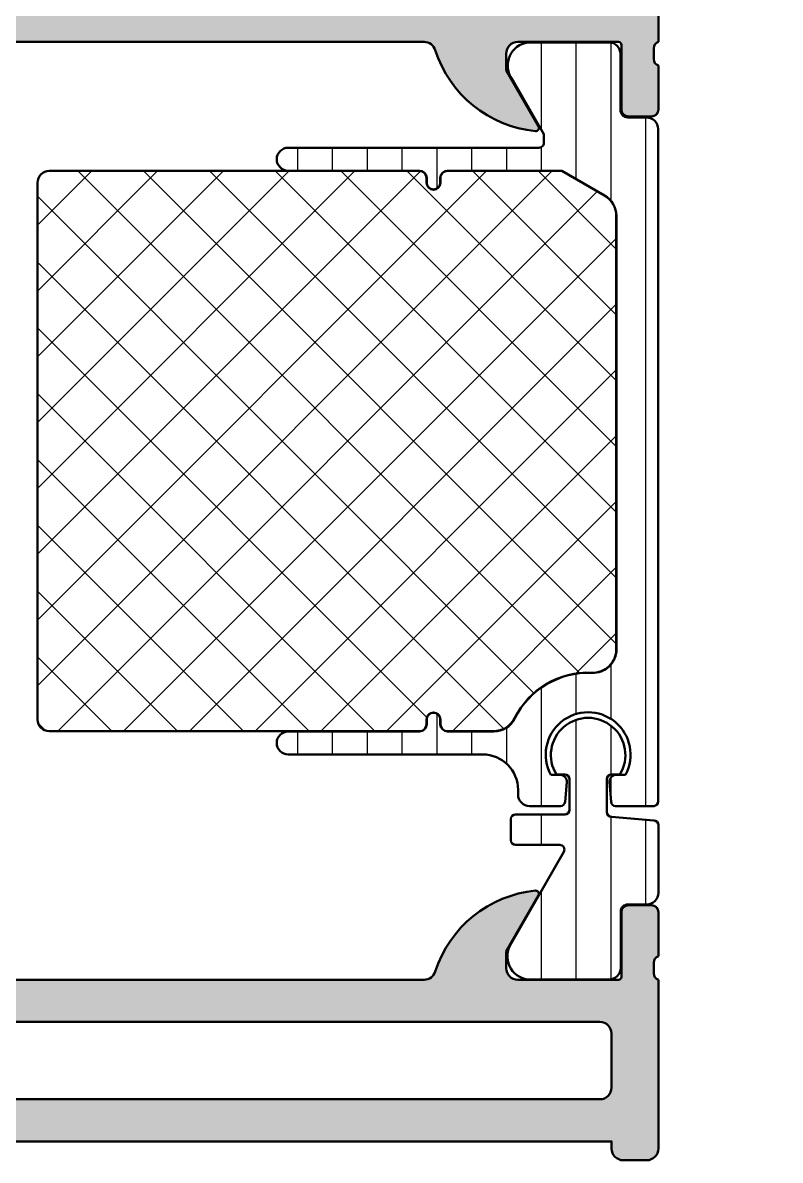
# Model space of a CAD drawing. Extents: x 20 to 83, y 3 to 87.
# Drawn here: x 50.67 to 83, y 3 to 51.52 of the extents above; entities that cross this region are included whole.
import ezdxf

# ---------------------------------------------------------------- set-up
doc = ezdxf.new("R2010")
doc.units = 0
for name, color, linetype, lineweight in [('0S-Alu contour', 7, 'Continuous', 50), ('0S-Alu hatch', 252, 'Continuous', 25), ('0S-Plastic contour', 254, 'Continuous', 50), ('0S-Plastic hatch', 253, 'Continuous', 25), ('0S-PT contour', 91, 'Continuous', 50), ('0S-PT hatch', 103, 'Continuous', 25)]:
    doc.layers.add(name, color=color, linetype=linetype, lineweight=lineweight)
pattern_1 = [(90, (0, 0), (-1.4859, 0), [])]

# ---------------------------------------------------------------- blocks, each defined once
blk = doc.blocks.new('438590__E3A0CB25_72C4_4D37_9F77_F0C3B3D4FD81_')
at = {"layer": '0S-Alu hatch'}
h = blk.add_hatch(color=256, dxfattribs=at)
edge = h.paths.add_edge_path()
edge.add_line((39.99999999999999, 86.50000000000001), (39.99999999999998, 86.2))
edge.add_line((39.99999999999998, 86.2), (76.00000000000001, 86.2))
edge.add_line((76.00000000000001, 86.2), (76.00000000000001, 86.5))
edge.add_ellipse((76.50000000000001, 86.5), major_axis=(-0.5, 0), ratio=1, start_angle=270, end_angle=360, ccw=False)
edge.add_line((76.50000000000001, 87), (83.00000000000001, 87))
edge.add_line((83.00000000000001, 87), (83.00000000000001, 83.59999999999951))
edge.add_line((83.00000000000001, 83.59999999999951), (81.9000000000001, 82.4999999999996))
edge.add_line((81.9000000000001, 82.4999999999996), (81.29999999999997, 82.4999999999996))
edge.add_line((81.29999999999997, 82.4999999999996), (81.29999999999997, 83.99999999999943))
edge.add_arc((80.29999999999968, 83.99999999999943), 1.000000000000284, 0, 90)
edge.add_line((80.29999999999968, 84.99999999999972), (78.99999999999994, 84.99999999999972))
edge.add_arc((78.99999999999994, 83.99999999999974), 0.9999999999999573, 90, 180)
edge.add_line((78, 83.99999999999974), (78.00000000000024, 77.99999999999973))
edge.add_arc((78.52499999999986, 77.49999999999959), 0.7249999999998243, 136.3971810272676, 223.6028189727045)
edge.add_line((78, 76.9999999999997), (78.00000000000024, 69.99999999999952))
edge.add_arc((79.00000000000007, 69.99999999999955), 0.9999999999998294, 180, 270)
edge.add_line((79.00000000000007, 68.99999999999972), (80.30000000000008, 68.99999999999972))
edge.add_arc((80.30000000000008, 69.9999999999996), 0.9999999999998863, 270, 360)
edge.add_line((81.29999999999997, 69.9999999999996), (81.29999999999997, 72.49999999999972))
edge.add_line((81.29999999999997, 72.49999999999972), (81.79999999999997, 72.49999999999972))
edge.add_ellipse((81.79999999999997, 71.49999999999972), major_axis=(-1, 0), ratio=1, start_angle=180, end_angle=270, ccw=False)
edge.add_line((82.79999999999997, 71.49999999999972), (82.79999999999997, 66.99999999999955))
edge.add_ellipse((82.30000000000014, 66.99999999999955), major_axis=(-0.4999999999998295, 0), ratio=1, start_angle=90.00000000000159, end_angle=180, ccw=False)
edge.add_line((82.30000000000015, 66.49999999999972), (81.29999999999997, 66.4999999999997))
edge.add_line((81.29999999999997, 66.4999999999997), (81.29999999999997, 67.29999999999967))
edge.add_line((81.29999999999997, 67.29999999999967), (78.09999999999988, 67.29999999999967))
edge.add_arc((78.09999999999988, 66.99999999999977), 0.2999999999998977, 90, 180)
edge.add_line((77.79999999999998, 66.99999999999977), (77.79999999999998, 50.70000000000018))
edge.add_arc((77.87883644654306, 50.43247940800698), 0.2788950563275127, 106.419876419495, 181.1645893740978)
edge.add_line((77.59999899999994, 50.4268110000086), (77.59999899999994, 49.97321700000846))
edge.add_arc((77.8788670956431, 49.96755634053155), 0.2789255417371407, 178.8371299271414, 253.5754054446493)
edge.add_line((77.79999999999995, 49.7000130000086), (77.79999999999995, 47.82000200000011))
edge.add_ellipse((77.49999999999994, 47.82000200000011), major_axis=(-0.3000000000000114, 0), ratio=1, start_angle=90, end_angle=180, ccw=False)
edge.add_line((77.49999999999994, 47.5200020000001), (76.52002568095716, 47.52000200000009))
edge.add_ellipse((76.52002568095716, 47.82000200000009), major_axis=(-0.3000000000000043, 0), ratio=1, start_angle=0, end_angle=90, ccw=False)
edge.add_line((76.22002568095715, 47.82000200000009), (76.22002568095715, 50.58000000000009))
edge.add_arc((76.10002568095723, 50.58000000000009), 0.1199999999999193, 0, 90)
edge.add_line((76.10002568095723, 50.70000000000001), (71.79999999999998, 50.70000000000001))
edge.add_arc((71.79999999999998, 50.2), 0.5000000000000071, 90, 180)
edge.add_line((71.29999999999998, 50.2), (71.29999999999998, 49.49999999999999))
edge.add_line((71.29999999999998, 49.49999999999999), (72.68149545762235, 47.10717967697246))
edge.add_ellipse((72.56188021535169, 47.03811978464832), major_axis=(-0.1381197846482877, 0), ratio=1, start_angle=84.3774224492102, end_angle=209.9999999999986, ccw=False)
edge.add_ellipse((73.03822324117371, 51.87660886184755), major_axis=(-4.999999999999707, 0), ratio=1, start_angle=17.74841635607021, end_angle=84.37742244920719, ccw=False)
edge.add_arc((67.79999999999993, 50.19999999999975), 0.5000000000002601, 17.74841635607043, 90)
edge.add_line((67.79999999999993, 50.70000000000002), (33.99999999999998, 50.69999999999996))
edge.add_arc((33.99999999999999, 50.19999999999974), 0.5000000000002274, 90.00000000000081, 162.2515836439293)
edge.add_ellipse((28.76177675882625, 51.87660886184751), major_axis=(-4.999999999999699, 0), ratio=1, start_angle=95.6225775507931, end_angle=162.2515836439301, ccw=False)
edge.add_ellipse((29.2381197846483, 47.03811978464831), major_axis=(-0.1381197846483011, 0), ratio=1, start_angle=-29.999999999994998, end_angle=95.62257755078872, ccw=False)
edge.add_line((29.11850454237763, 47.10717967697245), (30.49999999999998, 49.49999999999997))
edge.add_line((30.49999999999998, 49.49999999999997), (30.49999999999999, 50.19999999999996))
edge.add_arc((29.99999999999998, 50.19999999999997), 0.5000000000000071, 0, 89.9999999999992)
edge.add_line((29.99999999999999, 50.69999999999998), (25.6999743190428, 50.70000000000002))
edge.add_arc((25.6999743190428, 50.58000000000003), 0.1199999999999974, 90.0000000000034, 180)
edge.add_line((25.57997431904281, 50.58000000000003), (25.5799743190428, 47.82000200000003))
edge.add_ellipse((25.2799743190428, 47.82000200000003), major_axis=(-0.2999999999999971, 0), ratio=1, start_angle=90.00000000000267, end_angle=180, ccw=False)
edge.add_line((25.27997431904282, 47.52000200000003), (24.30000000000004, 47.52000200000002))
edge.add_ellipse((24.30000000000003, 47.82000200000004), major_axis=(-0.3000000000000184, 0), ratio=1, start_angle=0, end_angle=90.00000000000142, ccw=False)
edge.add_line((24.00000000000002, 47.82000200000004), (24.00000000000002, 49.70001300000853))
edge.add_arc((23.92113290435684, 49.96755634053148), 0.2789255417371579, 286.4245945553545, 361.1628700729025)
edge.add_line((24.20000100000002, 49.97321700000862), (24.20000100000001, 50.42681100000857))
edge.add_arc((23.92116355345696, 50.43247940800692), 0.2788950563274373, 358.8354106259075, 433.5801235805064)
edge.add_line((24.00000000000002, 50.70000000000003), (23.99999999999999, 53.80000000000001))
edge.add_ellipse((24.49999999999997, 53.80000000000002), major_axis=(-0.4999999999999858, 0), ratio=1, start_angle=269.9999999999992, end_angle=360, ccw=False)
edge.add_line((24.49999999999998, 54.3), (27.5, 54.3))
edge.add_arc((27.49999999999999, 54.80000000000002), 0.5000000000000142, 270.0000000000008, 360)
edge.add_line((28, 54.80000000000002), (28, 67.50000000000001))
edge.add_arc((27.47497304600732, 68), 0.7250195186467855, 316.3986500484106, 403.601349951591)
edge.add_line((27.99999999999999, 68.5), (28, 72.50000000000001))
edge.add_arc((27.47497304600734, 72.99999999999999), 0.7250195186467603, 316.3986500484102, 403.601349951593)
edge.add_line((27.99999999999997, 73.49999999999999), (28.00000000000002, 80.20000000000002))
edge.add_line((28.00000000000002, 80.20000000000002), (25.49999999999999, 80.20000000000002))
edge.add_ellipse((25.49999999999999, 80.70000000000002), major_axis=(-0.5, 0), ratio=1, start_angle=0, end_angle=90, ccw=False)
edge.add_line((25, 80.70000000000002), (25.00000000000006, 81.00000000000013))
edge.add_ellipse((25.50000000000002, 81.00000000000004), major_axis=(-0.4999999999999574, 0), ratio=1, start_angle=269.9999999999992, end_angle=360, ccw=False)
edge.add_line((25.50000000000002, 81.5), (34.49999999999998, 81.5))
edge.add_arc((34.49999999999998, 82), 0.5, 270, 360)
edge.add_line((34.99999999999998, 82), (34.99999999999999, 86.49999999999996))
edge.add_ellipse((35.49999999999999, 86.49999999999996), major_axis=(-0.5000000000000071, 0), ratio=1, start_angle=269.9999999999984, end_angle=360, ccw=False)
edge.add_line((35.50000000000001, 86.99999999999997), (39.5, 87))
edge.add_ellipse((39.5, 86.50000000000001), major_axis=(-0.4999999999999858, 0), ratio=1, start_angle=180, end_angle=270, ccw=False)
edge = h.paths.add_edge_path()
edge.add_line((36.80000000000001, 83.9), (36.80000000000001, 80.80000000000001))
edge.add_ellipse((35.8, 80.80000000000001), major_axis=(-1, 0), ratio=1, start_angle=90, end_angle=180, ccw=False)
edge.add_line((35.8, 79.80000000000001), (30.20000000000001, 79.80000000000001))
edge.add_arc((30.20000000000001, 79.30000000000001), 0.5, 90, 180)
edge.add_line((29.70000000000001, 79.30000000000001), (29.7, 76.4618802153517))
edge.add_line((29.7, 76.4618802153517), (30.5, 76))
edge.add_line((30.5, 76), (30.49999999999999, 65))
edge.add_line((30.49999999999999, 65), (29.7, 64.20000000000002))
edge.add_line((29.7, 64.20000000000002), (29.7, 54.80000000000001))
edge.add_arc((30.20000000000002, 54.80000000000002), 0.5000000000000142, 180, 269.9999999999992)
edge.add_line((30.20000000000001, 54.3), (31.5, 54.30000000000001))
edge.add_ellipse((31.5, 53.80000000000002), major_axis=(-0.4999999999999858, 0), ratio=1, start_angle=180, end_angle=270, ccw=False)
edge.add_line((31.99999999999999, 53.80000000000002), (31.99999999999998, 53.19999999999999))
edge.add_arc((32.5, 53.19999999999999), 0.5000000000000214, 180, 270)
edge.add_line((32.5, 52.69999999999996), (75.5, 52.70000000000001))
edge.add_arc((75.5, 53.20000000000001), 0.5, 270, 360)
edge.add_line((76, 53.20000000000001), (76, 83.9))
edge.add_arc((75.5, 83.9), 0.5, 0, 90)
edge.add_line((75.5, 84.4), (37.3, 84.4))
edge.add_arc((37.3, 83.9), 0.5, 90, 180)
at = {"layer": '0S-Alu contour', "color": 7}
for points in [[(35.50000000000001, 86.99999999999997), (39.5, 87)], [(76.50000000000001, 87), (83.00000000000001, 87), (83.00000000000001, 83.59999999999951), (81.9000000000001, 82.4999999999996), (81.29999999999997, 82.4999999999996), (81.29999999999997, 83.99999999999943)], [(34.99999999999998, 82), (34.99999999999999, 86.49999999999996)], [(39.99999999999999, 86.50000000000001), (39.99999999999998, 86.2), (76.00000000000001, 86.2), (76.00000000000001, 86.5)], [(80.29999999999968, 84.99999999999972), (78.99999999999994, 84.99999999999972)], [(75.5, 84.4), (37.3, 84.4)], [(78, 83.99999999999974), (78.00000000000024, 77.99999999999973)], [(36.80000000000001, 83.9), (36.80000000000001, 80.80000000000001)], [(76, 53.20000000000001), (76, 83.9)], [(25.50000000000002, 81.5), (34.49999999999998, 81.5)], [(25, 80.70000000000002), (25.00000000000006, 81.00000000000013)], [(27.99999999999997, 73.49999999999999), (28.00000000000002, 80.20000000000002), (25.49999999999999, 80.20000000000002)], [(35.8, 79.80000000000001), (30.20000000000001, 79.80000000000001)], [(29.70000000000001, 79.30000000000001), (29.7, 76.4618802153517), (30.5, 76), (30.49999999999999, 65), (29.7, 64.20000000000002), (29.7, 54.80000000000001)], [(78, 76.9999999999997), (78.00000000000024, 69.99999999999952)], [(27.99999999999999, 68.5), (28, 72.50000000000001)], [(81.29999999999997, 69.9999999999996), (81.29999999999997, 72.49999999999972), (81.79999999999997, 72.49999999999972)], [(82.79999999999997, 71.49999999999972), (82.79999999999997, 66.99999999999955)], [(79.00000000000007, 68.99999999999972), (80.30000000000008, 68.99999999999972)], [(28, 54.80000000000002), (28, 67.50000000000001)], [(77.79999999999998, 66.99999999999977), (77.79999999999998, 50.70000000000018)], [(82.30000000000015, 66.49999999999972), (81.29999999999997, 66.4999999999997), (81.29999999999997, 67.29999999999967), (78.09999999999988, 67.29999999999967)], [(24.49999999999998, 54.3), (27.5, 54.3)], [(30.20000000000001, 54.3), (31.5, 54.30000000000001)], [(24.00000000000002, 50.70000000000003), (23.99999999999999, 53.80000000000001)], [(31.99999999999999, 53.80000000000002), (31.99999999999998, 53.19999999999999)], [(32.5, 52.69999999999996), (75.5, 52.70000000000001)], [(25.57997431904281, 50.58000000000003), (25.5799743190428, 47.82000200000003)], [(29.99999999999999, 50.69999999999998), (25.6999743190428, 50.70000000000002)], [(67.79999999999993, 50.70000000000002), (33.99999999999998, 50.69999999999996)], [(76.10002568095723, 50.70000000000001), (71.79999999999998, 50.70000000000001)], [(76.22002568095715, 47.82000200000009), (76.22002568095715, 50.58000000000009)], [(24.20000100000002, 49.97321700000862), (24.20000100000001, 50.42681100000857)], [(29.11850454237763, 47.10717967697245), (30.49999999999998, 49.49999999999997), (30.49999999999999, 50.19999999999996)], [(71.29999999999998, 50.2), (71.29999999999998, 49.49999999999999), (72.68149545762235, 47.10717967697246)], [(77.59999899999994, 50.4268110000086), (77.59999899999994, 49.97321700000846)], [(24.00000000000002, 47.82000200000004), (24.00000000000002, 49.70001300000853)], [(77.79999999999995, 49.7000130000086), (77.79999999999995, 47.82000200000011)], [(25.27997431904282, 47.52000200000003), (24.30000000000004, 47.52000200000002)], [(77.49999999999994, 47.5200020000001), (76.52002568095716, 47.52000200000009)]]:
    blk.add_lwpolyline(points, dxfattribs=at)
at = {"layer": '0S-Alu contour', "color": 7, "extrusion": (0, 0, -1)}
for centre, radius, start, end in [((-35.49999999999999, 86.49999999999996), 0.5000000000000071, 0, 90.0000000000016), ((-39.5, 86.50000000000001), 0.4999999999999858, 90, 180), ((-76.50000000000001, 86.5), 0.5, 0, 90), ((-25.50000000000002, 81.00000000000004), 0.4999999999999574, 0, 90.00000000000081), ((-25.49999999999999, 80.70000000000002), 0.5, 270, 0), ((-35.8, 80.80000000000001), 1, 180, 270), ((-81.79999999999997, 71.49999999999972), 1, 90, 180), ((-82.30000000000014, 66.99999999999955), 0.4999999999998295, 180, 269.9999999999984), ((-24.49999999999997, 53.80000000000002), 0.4999999999999858, 0, 90.00000000000081), ((-31.5, 53.80000000000002), 0.4999999999999858, 90, 180), ((-28.76177675882625, 51.87660886184751), 4.999999999999699, 197.7484163560699, 264.3774224492069), ((-73.03822324117371, 51.87660886184755), 4.999999999999707, 275.6225775507928, 342.2515836439298), ((-24.30000000000003, 47.82000200000004), 0.3000000000000185, 269.9999999999986, 0), ((-25.2799743190428, 47.82000200000003), 0.2999999999999971, 180, 269.9999999999973), ((-76.52002568095716, 47.82000200000009), 0.3000000000000043, 270, 0), ((-77.49999999999994, 47.82000200000011), 0.3000000000000114, 180, 270), ((-29.2381197846483, 47.03811978464831), 0.1381197846483011, 264.3774224492113, 29.99999999999495), ((-72.56188021535169, 47.03811978464832), 0.1381197846482877, 150.0000000000014, 275.6225775507898)]:
    blk.add_arc(centre, radius, start, end, dxfattribs=at)
at = {"layer": '0S-Alu contour', "color": 7}
for centre, radius, start, end in [((78.99999999999994, 83.99999999999974), 0.9999999999999573, 90, 180), ((80.29999999999968, 83.99999999999943), 1.000000000000284, 0, 90), ((37.3, 83.9), 0.5, 90, 180), ((75.5, 83.9), 0.5, 0, 90), ((34.49999999999998, 82), 0.5, 270, 0), ((30.20000000000001, 79.30000000000001), 0.5, 90, 180), ((78.52499999999986, 77.49999999999959), 0.7249999999998243, 136.3971810272676, 223.6028189727045), ((27.47497304600734, 72.99999999999999), 0.7250195186467603, 316.3986500484102, 43.60134995159298), ((79.00000000000007, 69.99999999999955), 0.9999999999998294, 180, 270), ((80.30000000000008, 69.9999999999996), 0.9999999999998863, 270, 0), ((27.47497304600732, 68), 0.7250195186467855, 316.3986500484106, 43.60134995159103), ((78.09999999999988, 66.99999999999977), 0.2999999999998977, 90, 180), ((27.49999999999999, 54.80000000000002), 0.5000000000000142, 270.0000000000008, 0), ((30.20000000000002, 54.80000000000002), 0.5000000000000142, 180, 269.9999999999992), ((32.5, 53.19999999999999), 0.5000000000000214, 180, 270), ((75.5, 53.20000000000001), 0.5, 270, 0), ((23.92116355345696, 50.43247940800692), 0.2788950563274373, 358.8354106259075, 73.58012358050647), ((25.6999743190428, 50.58000000000003), 0.1199999999999974, 90.0000000000034, 180), ((29.99999999999998, 50.19999999999997), 0.5000000000000071, 0, 89.9999999999992), ((33.99999999999999, 50.19999999999974), 0.5000000000002274, 90.00000000000081, 162.2515836439293), ((67.79999999999993, 50.19999999999975), 0.5000000000002601, 17.74841635607043, 90), ((71.79999999999998, 50.2), 0.5000000000000071, 90, 180), ((76.10002568095723, 50.58000000000009), 0.1199999999999193, 0, 90), ((77.87883644654306, 50.43247940800698), 0.2788950563275127, 106.419876419495, 181.1645893740978), ((23.92113290435684, 49.96755634053148), 0.2789255417371579, 286.4245945553545, 1.162870072902523), ((77.8788670956431, 49.96755634053155), 0.2789255417371407, 178.8371299271414, 253.5754054446493)]:
    blk.add_arc(centre, radius, start, end, dxfattribs=at)
blk = doc.blocks.new('438570__A65AE8FB_3AC6_4FE9_81DF_71DAD4301130_')
at = {"layer": '0S-Alu hatch'}
h = blk.add_hatch(color=256, dxfattribs=at)
edge = h.paths.add_edge_path()
edge.add_line((24.20000100000013, 11.42678299999149), (24.20000100000012, 10.97318899999142))
edge.add_ellipse((23.92116355345692, 10.96752059199309), major_axis=(-0.2788950563275932, 0), ratio=1, start_angle=106.41987641949399, end_angle=181.1645893740876, ccw=False)
edge.add_line((24.00000000000001, 10.69999999999982), (24.00000000000001, 10.3))
edge.add_ellipse((23.50000000000001, 10.3), major_axis=(-0.5, 0), ratio=1, start_angle=90, end_angle=180, ccw=False)
edge.add_line((23.50000000000001, 9.799999999999997), (20.50000000000002, 9.799999999999997))
edge.add_arc((20.50000000000002, 9.299999999999997), 0.5, 90, 180)
edge.add_line((20.00000000000002, 9.299999999999997), (20.00000000000001, 9.000000000000014))
edge.add_arc((20.50000000000002, 9), 0.5, 180, 270)
edge.add_line((20.50000000000002, 8.5), (29.50000000000001, 8.5))
edge.add_ellipse((29.50000000000001, 8), major_axis=(-0.5, 0), ratio=1, start_angle=180, end_angle=270, ccw=False)
edge.add_line((30.00000000000002, 8), (30, 3.500000000000014))
edge.add_arc((30.50000000000002, 3.500000000000014), 0.5000000000000142, 180, 270)
edge.add_line((30.50000000000002, 3), (34.50000000000001, 3))
edge.add_arc((34.50000000000001, 3.5), 0.5, 270, 360)
edge.add_line((35.00000000000001, 3.5), (35, 3.799999999999997))
edge.add_line((35, 3.799999999999997), (75.80000000000001, 3.799999999999997))
edge.add_line((75.80000000000001, 3.799999999999997), (75.80000000000001, 3.5))
edge.add_arc((76.30000000000001, 3.5), 0.5, 180, 270)
edge.add_line((76.30000000000001, 3), (77.30000000000001, 3))
edge.add_arc((77.30000000000001, 3.5), 0.5, 270, 360)
edge.add_line((77.80000000000001, 3.5), (77.80000000000001, 10.7))
edge.add_ellipse((77.87883644654303, 10.96752059199312), major_axis=(-0.2788950563274324, 0), ratio=1, start_angle=-1.16458937409692, end_angle=73.58012358050922, ccw=False)
edge.add_line((77.59999900000001, 10.97318899999149), (77.599999, 11.42678299999146))
edge.add_ellipse((77.87886709564316, 11.43244365946854), major_axis=(-0.278925541737144, 0), ratio=1, start_angle=-73.57540544464632, end_angle=1.1628700728924741, ccw=False)
edge.add_line((77.8, 11.69998699999148), (77.8, 13.579998))
edge.add_arc((77.5, 13.579998), 0.2999999999999971, 0, 90)
edge.add_line((77.5, 13.879998), (76.5200256809572, 13.879998))
edge.add_arc((76.5200256809572, 13.579998), 0.2999999999999971, 90, 180)
edge.add_line((76.22002568095722, 13.579998), (76.2200256809572, 10.82))
edge.add_ellipse((76.10002568095722, 10.82), major_axis=(-0.1199999999999903, 0), ratio=1, start_angle=90, end_angle=180, ccw=False)
edge.add_line((76.10002568095722, 10.70000000000002), (71.80000000000001, 10.7))
edge.add_ellipse((71.80000000000001, 11.2), major_axis=(-0.5, 0), ratio=1, start_angle=0, end_angle=90, ccw=False)
edge.add_line((71.30000000000001, 11.2), (71.30000000000001, 11.9))
edge.add_line((71.30000000000001, 11.9), (72.68149545762236, 14.29282032302755))
edge.add_arc((72.5618802153517, 14.3618802153517), 0.1381197846482912, 329.9999999999988, 455.6225775507896)
edge.add_arc((73.03822324117382, 9.523391138152235), 4.999999999999957, 95.6225775507937, 162.2515836439301)
edge.add_ellipse((67.80000000000007, 11.2), major_axis=(-0.4999999999999775, 0), ratio=1, start_angle=90, end_angle=162.2515836439295, ccw=False)
edge.add_line((67.80000000000007, 10.70000000000002), (34.00000000000001, 10.7))
edge.add_ellipse((34.00000000000002, 11.19999999999982), major_axis=(-0.4999999999998153, 0), ratio=1, start_angle=17.748416356070607, end_angle=89.9999999999992, ccw=False)
edge.add_arc((28.76177675882612, 9.523391138151922), 5.000000000000295, 17.74841635607073, 84.37742244920562)
edge.add_arc((29.23811978464832, 14.36188021535172), 0.138119784648306, 84.37742244920473, 209.9999999999995)
edge.add_line((29.11850454237765, 14.29282032302756), (30.50000000000003, 11.89999999999999))
edge.add_line((30.50000000000003, 11.89999999999999), (30.50000000000002, 11.20000000000003))
edge.add_ellipse((30, 11.20000000000003), major_axis=(-0.5000000000000214, 0), ratio=1, start_angle=90, end_angle=180, ccw=False)
edge.add_line((30, 10.70000000000001), (25.69997431904292, 10.7))
edge.add_ellipse((25.69997431904293, 10.82000000000002), major_axis=(-0.1200000000000187, 0), ratio=1, start_angle=0, end_angle=89.9999999999967, ccw=False)
edge.add_line((25.5799743190429, 10.82000000000002), (25.57997431904291, 13.57999800000001))
edge.add_arc((25.27997431904292, 13.57999800000001), 0.29999999999999, 0, 90)
edge.add_line((25.27997431904292, 13.87999800000001), (24.30000000000012, 13.879998))
edge.add_arc((24.30000000000012, 13.57999799999999), 0.3000000000000114, 90, 180)
edge.add_line((24.00000000000011, 13.57999799999999), (24.00000000000013, 11.69998699999151))
edge.add_ellipse((23.92113290435696, 11.43244365946856), major_axis=(-0.2789255417371579, 0), ratio=1, start_angle=178.8371299271111, end_angle=253.57540544464558, ccw=False)
edge = h.paths.add_edge_path()
edge.add_ellipse((75.30000000000001, 6.099999999999994), major_axis=(-0.5, 0), ratio=1, start_angle=90, end_angle=180, ccw=False)
edge.add_line((75.30000000000001, 5.599999999999994), (32.5, 5.600000000000008))
edge.add_ellipse((32.5, 6.099999999999994), major_axis=(-0.4999999999999858, 0), ratio=1, start_angle=0, end_angle=90, ccw=False)
edge.add_line((32.00000000000001, 6.099999999999994), (32, 8.399999999999991))
edge.add_ellipse((32.50000000000001, 8.399999999999991), major_axis=(-0.5000000000000071, 0), ratio=1, start_angle=270, end_angle=360, ccw=False)
edge.add_line((32.50000000000001, 8.899999999999999), (75.30000000000001, 8.900000000000006))
edge.add_ellipse((75.30000000000001, 8.400000000000006), major_axis=(-0.5, 0), ratio=1, start_angle=180, end_angle=270, ccw=False)
edge.add_line((75.80000000000001, 8.400000000000006), (75.80000000000001, 6.099999999999994))
at = {"layer": '0S-Alu contour', "color": 7}
for points in [[(29.11850454237765, 14.29282032302756), (30.50000000000003, 11.89999999999999), (30.50000000000002, 11.20000000000003)], [(71.30000000000001, 11.2), (71.30000000000001, 11.9), (72.68149545762236, 14.29282032302755)], [(25.27997431904292, 13.87999800000001), (24.30000000000012, 13.879998)], [(77.5, 13.879998), (76.5200256809572, 13.879998)], [(24.00000000000011, 13.57999799999999), (24.00000000000013, 11.69998699999151)], [(25.5799743190429, 10.82000000000002), (25.57997431904291, 13.57999800000001)], [(76.22002568095722, 13.579998), (76.2200256809572, 10.82)], [(77.8, 11.69998699999148), (77.8, 13.579998)], [(24.20000100000013, 11.42678299999149), (24.20000100000012, 10.97318899999142)], [(77.59999900000001, 10.97318899999149), (77.599999, 11.42678299999146)], [(24.00000000000001, 10.69999999999982), (24.00000000000001, 10.3)], [(30, 10.70000000000001), (25.69997431904292, 10.7)], [(67.80000000000007, 10.70000000000002), (34.00000000000001, 10.7)], [(76.10002568095722, 10.70000000000002), (71.80000000000001, 10.7)], [(77.80000000000001, 3.5), (77.80000000000001, 10.7)], [(23.50000000000001, 9.799999999999997), (20.50000000000002, 9.799999999999997)], [(20.00000000000002, 9.299999999999997), (20.00000000000001, 9.000000000000014)], [(32.50000000000001, 8.899999999999999), (75.30000000000001, 8.900000000000006)], [(20.50000000000002, 8.5), (29.50000000000001, 8.5)], [(32.00000000000001, 6.099999999999994), (32, 8.399999999999991)], [(75.80000000000001, 8.400000000000006), (75.80000000000001, 6.099999999999994)], [(30.00000000000002, 8), (30, 3.500000000000014)], [(75.30000000000001, 5.599999999999994), (32.5, 5.600000000000008)], [(35.00000000000001, 3.5), (35, 3.799999999999997), (75.80000000000001, 3.799999999999997), (75.80000000000001, 3.5)], [(30.50000000000002, 3), (34.50000000000001, 3)], [(76.30000000000001, 3), (77.30000000000001, 3)]]:
    blk.add_lwpolyline(points, dxfattribs=at)
for centre, radius, start, end in [((29.23811978464832, 14.36188021535172), 0.138119784648306, 84.37742244920473, 209.9999999999995), ((28.76177675882612, 9.523391138151922), 5.000000000000295, 17.74841635607073, 84.37742244920562), ((73.03822324117382, 9.523391138152235), 4.999999999999957, 95.6225775507937, 162.2515836439301), ((72.5618802153517, 14.3618802153517), 0.1381197846482912, 329.9999999999988, 95.62257755078969), ((24.30000000000012, 13.57999799999999), 0.3000000000000114, 90, 180), ((25.27997431904292, 13.57999800000001), 0.29999999999999, 0, 90), ((76.5200256809572, 13.579998), 0.2999999999999971, 90, 180), ((77.5, 13.579998), 0.2999999999999971, 0, 90), ((20.50000000000002, 9.299999999999997), 0.5, 90, 180), ((20.50000000000002, 9), 0.5, 180, 270), ((30.50000000000002, 3.500000000000014), 0.5000000000000142, 180, 270), ((34.50000000000001, 3.5), 0.5, 270, 0), ((76.30000000000001, 3.5), 0.5, 180, 270), ((77.30000000000001, 3.5), 0.5, 270, 0)]:
    blk.add_arc(centre, radius, start, end, dxfattribs=at)
at = {"layer": '0S-Alu contour', "color": 7, "extrusion": (0, 0, -1)}
for centre, radius, start, end in [((-23.92113290435696, 11.43244365946856), 0.2789255417371579, 106.4245945553544, 181.162870072889), ((-77.87886709564316, 11.43244365946854), 0.278925541737144, 358.8371299271075, 73.57540544464624), ((-30, 11.20000000000003), 0.5000000000000214, 180, 270), ((-71.80000000000001, 11.2), 0.5, 270, 0), ((-23.92116355345692, 10.96752059199309), 0.2788950563275932, 178.8354106259124, 253.580123580506), ((-25.69997431904293, 10.82000000000002), 0.1200000000000188, 270.0000000000033, 0), ((-34.00000000000002, 11.19999999999982), 0.4999999999998153, 270.0000000000008, 342.2515836439294), ((-67.80000000000007, 11.2), 0.4999999999999775, 197.7484163560706, 270), ((-76.10002568095722, 10.82), 0.1199999999999903, 180, 270), ((-77.87883644654303, 10.96752059199312), 0.2788950563274324, 286.4198764194908, 1.164589374096924), ((-23.50000000000001, 10.3), 0.5, 180, 270), ((-32.50000000000001, 8.399999999999991), 0.5000000000000071, 0, 90), ((-75.30000000000001, 8.400000000000006), 0.5, 90, 180), ((-29.50000000000001, 8), 0.5, 90, 180), ((-32.5, 6.099999999999994), 0.4999999999999858, 270, 0), ((-75.30000000000001, 6.099999999999994), 0.5, 180, 270)]:
    blk.add_arc(centre, radius, start, end, dxfattribs=at)
blk = doc.blocks.new('439460__87F8C08E_02C9_4C4B_A06D_53EB3E6E3967_')
at = {"layer": '0S-PT hatch'}
h = blk.add_hatch(dxfattribs=at)
h.set_pattern_fill('ANSI37', color=256, scale=0.625, angle=90, style=0)
h.set_pattern_definition([(135, (0, 0), (-1.403165018917055, -1.403165018917055), []), (225, (0, 0), (1.403165018917055, -1.403165018917055), [])])
edge = h.paths.add_edge_path()
edge.add_arc((51.79997799367889, 44.70001424780763), 0.5000233185012563, 89.9999999999992, 180)
edge.add_line((51.29995467517763, 44.7000142478195), (51.29995467517758, 21.8000364696603))
edge.add_arc((51.79997799367889, 21.8000364696603), 0.5000233185013059, 180, 269.9999999999984)
edge.add_line((51.79997799367888, 21.30001315115899), (67.5999531498424, 21.30001315170249))
edge.add_arc((67.5999531498424, 21.60001315170251), 0.3000000000000256, 270, 360)
edge.add_line((67.89995314984243, 21.60001315170251), (67.89995314984246, 21.80001315170264))
edge.add_ellipse((68.19994857220573, 21.80001315170262), major_axis=(-0.299995422363267, 0), ratio=1, start_angle=180, end_angle=360, ccw=False)
edge.add_line((68.499943994569, 21.80001315170259), (68.49994399456902, 21.60001315170254))
edge.add_arc((68.79994399456896, 21.60001315170257), 0.2999999999999545, 180, 269.9999999999945)
edge.add_line((68.79994399456895, 21.30001315170261), (70.76880704448138, 21.30001315170246))
edge.add_arc((70.76880704448146, 22.30001315170429), 1.000000000001833, 269.9999999999951, 333.6125119396825)
edge.add_ellipse((74.79994680596812, 20.30003509598201), major_axis=(-3.499999999999217, 0), ratio=1, start_angle=267.4526805295152, end_angle=333.61251193968246, ccw=False)
edge.add_arc((74.9999469070207, 24.79558845008325), 0.9999999999998807, 267.4526805295145, 360.000031508759)
edge.add_line((75.99994690702043, 24.79558900001484), (75.99993674283994, 43.27807953411621))
edge.add_arc((74.99614726143201, 43.27706479619027), 1.003789994310683, 0.0579206912852282, 59.94525074198197)
edge.add_line((75.49887270042142, 44.14589244634371), (73.67264643798121, 45.20003756576507))
edge.add_line((73.67264643798121, 45.20003756576507), (68.799943994569, 45.20003756576513))
edge.add_arc((68.79994399456899, 44.90003756576514), 0.2999999999999971, 89.99999999999729, 180)
edge.add_line((68.499943994569, 44.90003756576514), (68.49994399456901, 44.70003756576505))
edge.add_ellipse((68.19994857220573, 44.70003756576503), major_axis=(-0.2999954223632812, 0), ratio=1, start_angle=0, end_angle=180, ccw=False)
edge.add_line((67.89995314984245, 44.70003756576502), (67.89995314984242, 44.90003756576501))
edge.add_arc((67.59995314984236, 44.90003756576494), 0.3000000000000398, 0, 89.99999999802957)
edge.add_line((67.5999531498527, 45.20003756576499), (51.79997799367889, 45.20003756630888))
at = {"layer": '0S-PT contour', "color": 7}
for points in [[(67.5999531498527, 45.20003756576499), (51.79997799367889, 45.20003756630888)], [(75.49887270042142, 44.14589244634371), (73.67264643798121, 45.20003756576507), (68.799943994569, 45.20003756576513)], [(51.29995467517763, 44.7000142478195), (51.29995467517758, 21.8000364696603)], [(67.89995314984245, 44.70003756576502), (67.89995314984242, 44.90003756576501)], [(68.499943994569, 44.90003756576514), (68.49994399456901, 44.70003756576505)], [(75.99994690702043, 24.79558900001484), (75.99993674283994, 43.27807953411621)], [(67.89995314984243, 21.60001315170251), (67.89995314984246, 21.80001315170264)], [(68.499943994569, 21.80001315170259), (68.49994399456902, 21.60001315170254)], [(51.79997799367888, 21.30001315115899), (67.5999531498424, 21.30001315170249)], [(68.79994399456895, 21.30001315170261), (70.76880704448138, 21.30001315170246)]]:
    blk.add_lwpolyline(points, dxfattribs=at)
for centre, radius, start, end in [((51.79997799367889, 44.70001424780763), 0.5000233185012563, 89.9999999999992, 180), ((67.59995314984236, 44.90003756576494), 0.3000000000000398, 0, 89.99999999802957), ((68.79994399456899, 44.90003756576514), 0.2999999999999971, 89.99999999999729, 180), ((74.99614726143201, 43.27706479619027), 1.003789994310683, 0.0579206912852282, 59.94525074198197), ((74.9999469070207, 24.79558845008325), 0.9999999999998807, 267.4526805295145, 3.15087590356e-05), ((70.76880704448146, 22.30001315170429), 1.000000000001833, 269.9999999999951, 333.6125119396825), ((51.79997799367889, 21.8000364696603), 0.5000233185013059, 180, 269.9999999999984), ((67.5999531498424, 21.60001315170251), 0.3000000000000256, 270, 0), ((68.79994399456896, 21.60001315170257), 0.2999999999999545, 180, 269.9999999999945)]:
    blk.add_arc(centre, radius, start, end, dxfattribs=at)
at = {"layer": '0S-PT contour', "color": 7, "extrusion": (0, 0, -1)}
for centre, radius, start, end in [((-68.19994857220573, 44.70003756576503), 0.2999954223632812, 180, 0), ((-74.79994680596812, 20.30003509598201), 3.499999999999217, 26.38748806031755, 92.54731947048481), ((-68.19994857220573, 21.80001315170262), 0.299995422363267, 0, 180)]:
    blk.add_arc(centre, radius, start, end, dxfattribs=at)
blk = doc.blocks.new('284673__8FF8513E_D2EE_4713_BB1F_789E1375FB3B___E9B0854E_83CD_4877_B016_1EBD924F73C2_')
at = {"layer": '0S-Plastic hatch'}
h = blk.add_hatch(dxfattribs=at)
h.set_pattern_fill('ANSI31', color=256, scale=0.4680000000000001, angle=45, style=0)
h.set_pattern_definition(pattern_1)
edge = h.paths.add_edge_path()
edge.add_ellipse((77.29999998507151, 46.99000299999997), major_axis=(-0.4900000000002081, 0), ratio=1, start_angle=179.9998942767575, end_angle=270, ccw=False)
edge.add_line((77.78999998507088, 46.99000209585167), (77.78994704632967, 18.30003721517673))
edge.add_ellipse((77.59994704632997, 18.30003756576485), major_axis=(-0.1900000000000085, 0), ratio=1, start_angle=89.99999999999147, end_angle=179.9998942802049, ccw=False)
edge.add_line((77.59994704632996, 18.11003756576484), (75.97393229791697, 18.11003756576502))
edge.add_ellipse((75.973932297917, 18.30003756576494), major_axis=(-0.1899999999999124, 0), ratio=1, start_angle=5.000156552669978, end_angle=89.99999999999147, ccw=False)
edge.add_line((75.7846553505271, 18.28347745747015), (75.7110504125832, 19.12475927271245))
edge.add_ellipse((75.99994680596791, 19.15003522747818), major_axis=(-0.2900000000000152, 0), ratio=1, start_angle=-89.99999999999147, end_angle=5.000156552669523, ccw=False)
edge.add_line((75.99994680596787, 19.4400352274782), (76.39258619584096, 19.44003522747823))
edge.add_arc((74.79994680596796, 20.30003509598122), 1.810000000000051, 331.6316612425508, 568.3683387574494)
edge.add_line((73.20730741609496, 19.44003522747822), (73.59994680596803, 19.44003522747826))
edge.add_ellipse((73.59994680596805, 19.15003522747824), major_axis=(-0.2900000000000204, 0), ratio=1, start_angle=174.9998434473307, end_angle=270.0000000000028, ccw=False)
edge.add_line((73.88884319935275, 19.12475927271251), (73.81523826140887, 18.28347745747018))
edge.add_ellipse((73.62596131401895, 18.30003756576497), major_axis=(-0.1899999999999449, 0), ratio=1, start_angle=90.00000000000853, end_angle=174.9998434473309, ccw=False)
edge.add_line((73.62596131401898, 18.11003756576502), (72.29994704632706, 18.11003756576485))
edge.add_ellipse((72.29994704632699, 18.60003756576502), major_axis=(-0.4900000000001655, 0), ratio=1, start_angle=-8.09960801007037e-06, end_angle=90.0000000000083, ccw=False)
edge.add_line((71.80994704632683, 18.60003749649625), (71.80994701808571, 18.79978082542965))
edge.add_arc((70.29994701808575, 18.79978061193509), 1.509999999999963, 8.0996079851e-06, 89.99831049233916)
edge.add_line((70.2999915441676, 20.30978061127857), (61.99992802000886, 20.31002535894697))
edge.add_ellipse((61.99994246880615, 20.80001925521833), major_axis=(-0.4899938964843888, 0), ratio=1, start_angle=-89.99999999131268, end_angle=89.99831047874261, ccw=False)
edge.add_line((61.99994246873186, 21.29001315170272), (67.59995314984243, 21.2900131517026))
edge.add_arc((67.59995314984243, 21.60001315170263), 0.3100000000000307, 269.9999999999973, 360)
edge.add_line((67.90995314984248, 21.60001315170263), (67.9099531498425, 21.80001315170256))
edge.add_ellipse((68.19994857220574, 21.80001315170256), major_axis=(-0.2899954223632477, 0), ratio=1, start_angle=180, end_angle=360, ccw=False)
edge.add_line((68.48994399456897, 21.80001315170256), (68.48994399456897, 21.60001315170243))
edge.add_arc((68.79994399456885, 21.60001315170243), 0.3099999999998602, 180, 270)
edge.add_line((68.79994399456885, 21.29001315170257), (70.76880704448156, 21.29001315170254))
edge.add_arc((70.76880704448158, 22.30001315170432), 1.010000000001781, 269.9999999999992, 333.6125119396825)
edge.add_ellipse((74.7999468059683, 20.30003509598202), major_axis=(-3.489999999999336, 0), ratio=1, start_angle=267.4526805295142, end_angle=333.61251193968286, ccw=False)
edge.add_arc((74.99994690702096, 24.79558845008329), 1.009999999999793, 267.4526805295146, 360.000031508759)
edge.add_line((76.00994690702059, 24.79558900551419), (76.00993674283734, 43.27808457888036))
edge.add_arc((74.99614726143187, 43.27706479618986), 1.013789994311002, 0.0576344749541999, 59.94554785618251)
edge.add_line((75.50387642318312, 44.15455055155713), (73.675325430063, 45.2100375657651))
edge.add_line((73.675325430063, 45.2100375657651), (68.79994399456908, 45.2100375657651))
edge.add_arc((68.79994399456908, 44.90003756576496), 0.3100000000001373, 90, 180)
edge.add_line((68.48994399456893, 44.90003756576496), (68.48994399456897, 44.70003756576513))
edge.add_ellipse((68.19994857220571, 44.70003756576503), major_axis=(-0.2899954223632619, 0), ratio=1, start_angle=0, end_angle=180, ccw=False)
edge.add_line((67.90995314984245, 44.70003756576494), (67.90995314984235, 44.90003756576522))
edge.add_arc((67.59995314984236, 44.90003756576506), 0.3099999999999738, 0, 90)
edge.add_line((67.59995314984236, 45.21003756576503), (61.99994246869012, 45.21003756576503))
edge.add_ellipse((61.99994246869013, 45.70003146224943), major_axis=(-0.4899938964843998, 0), ratio=1, start_angle=-90.00000000000068, end_angle=89.9999999999992, ccw=False)
edge.add_line((61.99994246869014, 46.19002535873383), (72.69993789105321, 46.19002535873367))
edge.add_arc((72.69993789105322, 46.40002535873378), 0.2100000000001145, 269.9999999999961, 360)
edge.add_line((72.90993789105335, 46.40002535873378), (72.90993789105327, 46.76260939088961))
edge.add_line((72.90993789105327, 46.76260939088961), (71.523059445911, 49.16475365105775))
edge.add_ellipse((72.35577115089188, 49.70018192527732), major_axis=(-0.9899960709244854, 0), ratio=1, start_angle=-81.77710364110118, end_angle=32.740756988383794, ccw=False)
edge.add_line((72.21417750381579, 50.68000000000019), (75.6900046396251, 50.68000000000715))
edge.add_ellipse((75.69000463962509, 50.19000402256157), major_axis=(-0.4899959774455738, 0), ratio=1, start_angle=179.9920751942274, end_angle=269.99999999999835, ccw=False)
edge.add_line((76.18000061238367, 50.18993624928103), (76.1796686696319, 47.79004587698532))
edge.add_arc((76.48966866668187, 47.79000300001537), 0.310000000015188, 179.9920752598558, 269.9999999971923)
edge.add_line((76.48966866666667, 47.48000300000017), (77.29999998507151, 47.48000300000017))
at = {"layer": '0S-Plastic contour', "color": 7}
for points in [[(72.21417750381579, 50.68000000000019), (75.6900046396251, 50.68000000000715)], [(76.18000061238367, 50.18993624928103), (76.1796686696319, 47.79004587698532)], [(72.90993789105335, 46.40002535873378), (72.90993789105327, 46.76260939088961), (71.523059445911, 49.16475365105775)], [(76.48966866666667, 47.48000300000017), (77.29999998507151, 47.48000300000017)], [(77.78999998507088, 46.99000209585167), (77.78994704632967, 18.30003721517673)], [(61.99994246869014, 46.19002535873383), (72.69993789105321, 46.19002535873367)], [(67.59995314984236, 45.21003756576503), (61.99994246869012, 45.21003756576503)], [(75.50387642318312, 44.15455055155713), (73.675325430063, 45.2100375657651), (68.79994399456908, 45.2100375657651)], [(67.90995314984245, 44.70003756576494), (67.90995314984235, 44.90003756576522)], [(68.48994399456893, 44.90003756576496), (68.48994399456897, 44.70003756576513)], [(76.00994690702059, 24.79558900551419), (76.00993674283734, 43.27808457888036)], [(67.90995314984248, 21.60001315170263), (67.9099531498425, 21.80001315170256)], [(68.48994399456897, 21.80001315170256), (68.48994399456897, 21.60001315170243)], [(61.99994246873186, 21.29001315170272), (67.59995314984243, 21.2900131517026)], [(68.79994399456885, 21.29001315170257), (70.76880704448156, 21.29001315170254)], [(70.2999915441676, 20.30978061127857), (61.99992802000886, 20.31002535894697)], [(73.20730741609496, 19.44003522747822), (73.59994680596803, 19.44003522747826)], [(75.99994680596787, 19.4400352274782), (76.39258619584096, 19.44003522747823)], [(73.88884319935275, 19.12475927271251), (73.81523826140887, 18.28347745747018)], [(75.7846553505271, 18.28347745747015), (75.7110504125832, 19.12475927271245)], [(71.80994704632683, 18.60003749649625), (71.80994701808571, 18.79978082542965)], [(73.62596131401898, 18.11003756576502), (72.29994704632706, 18.11003756576485)], [(77.59994704632996, 18.11003756576484), (75.97393229791697, 18.11003756576502)]]:
    blk.add_lwpolyline(points, dxfattribs=at)
at = {"layer": '0S-Plastic contour', "color": 7, "extrusion": (0, 0, -1)}
for centre, radius, start, end in [((-72.35577115089188, 49.70018192527732), 0.9899960709244856, 327.2592430116162, 81.77710364110114), ((-75.69000463962509, 50.19000402256157), 0.4899959774455738, 90.00000000000165, 180.0079248057727), ((-77.29999998507151, 46.99000299999997), 0.4900000000002081, 90, 180.0001057232425), ((-61.99994246869013, 45.70003146224943), 0.4899938964843998, 270.0000000000008, 90.00000000000082), ((-68.19994857220571, 44.70003756576503), 0.2899954223632619, 180, 0), ((-74.7999468059683, 20.30003509598202), 3.489999999999336, 26.38748806031716, 92.54731947048577), ((-68.19994857220574, 21.80001315170256), 0.2899954223632477, 0, 180), ((-61.99994246880615, 20.80001925521833), 0.4899938964843888, 270.0016895212575, 89.99999999131265), ((-73.59994680596805, 19.15003522747824), 0.2900000000000204, 89.99999999999721, 185.0001565526694), ((-75.99994680596791, 19.15003522747818), 0.2900000000000152, 354.9998434473305, 89.99999999999157), ((-72.29994704632699, 18.60003756576502), 0.4900000000001655, 269.9999999999917, 8.0996079851e-06), ((-73.62596131401895, 18.30003756576497), 0.1899999999999449, 185.0001565526691, 269.9999999999915), ((-75.973932297917, 18.30003756576494), 0.1899999999999124, 270.0000000000085, 354.99984344733), ((-77.59994704632997, 18.30003756576485), 0.1900000000000085, 180.0001057197951, 270.0000000000085)]:
    blk.add_arc(centre, radius, start, end, dxfattribs=at)
at = {"layer": '0S-Plastic contour', "color": 7}
for centre, radius, start, end in [((76.48966866668187, 47.79000300001537), 0.310000000015188, 179.9920752598558, 269.9999999971923), ((72.69993789105322, 46.40002535873378), 0.2100000000001145, 269.9999999999961, 0), ((67.59995314984236, 44.90003756576506), 0.3099999999999738, 0, 90), ((68.79994399456908, 44.90003756576496), 0.3100000000001373, 90, 180), ((74.99614726143187, 43.27706479618986), 1.013789994311002, 0.0576344749541999, 59.94554785618251), ((74.99994690702096, 24.79558845008329), 1.009999999999793, 267.4526805295146, 3.15087590356e-05), ((70.76880704448158, 22.30001315170432), 1.010000000001781, 269.9999999999992, 333.6125119396825), ((74.79994680596796, 20.30003509598122), 1.810000000000051, 331.6316612425508, 208.3683387574494), ((67.59995314984243, 21.60001315170263), 0.3100000000000307, 269.9999999999973, 0), ((68.79994399456885, 21.60001315170243), 0.3099999999998602, 180, 270), ((70.29994701808575, 18.79978061193509), 1.509999999999963, 8.0996079851e-06, 89.99831049233916)]:
    blk.add_arc(centre, radius, start, end, dxfattribs=at)
blk = doc.blocks.new('284673__55CEA2EE_72D7_4857_9D4E_BDD9A643A357___41D22213_5D2B_4FA2_9CFE_0C7D6EE6B3BE_')
at = {"layer": '0S-Plastic hatch'}
h = blk.add_hatch(dxfattribs=at)
h.set_pattern_fill('ANSI31', color=256, scale=0.4680000000000001, angle=45, style=0)
h.set_pattern_definition(pattern_1)
edge = h.paths.add_edge_path()
edge.add_line((77.3000000651498, 13.90999710558606), (76.48966863044663, 13.90999700000019))
edge.add_arc((76.48966866953651, 13.60999700000019), 0.2999999999999997, 90.00000746561778, 180.0079247372927)
edge.add_line((76.18966867240607, 13.60995550617289), (76.19000061706397, 11.20999861706414))
edge.add_ellipse((75.69000463962534, 11.20999597743879), major_axis=(-0.4999959774455833, 0), ratio=1, start_angle=89.99999825987311, end_angle=180.0003024817733, ccw=False)
edge.add_line((75.69000462444001, 10.70999999999321), (72.21346050190053, 10.71000010558605))
edge.add_ellipse((72.35577115089188, 11.69981818030889), major_axis=(-0.9999960709244742, 0), ratio=1, start_angle=-32.72701609984102, end_angle=81.81839194810021, ccw=False)
edge.add_line((71.51451850190054, 12.24045310558605), (73.76098871630727, 16.15036743468087))
edge.add_arc((73.58757429815566, 16.25000397204113), 0.2000000000000059, 330.1201598161743, 450)
edge.add_line((73.58757429815566, 16.45000397204113), (71.70000915527342, 16.45000397204113))
edge.add_ellipse((71.70042670123112, 16.6504260798539), major_axis=(-0.2004225427558995, 0), ratio=1, start_angle=0.11718043699801228, end_angle=89.88063399403109, ccw=False)
edge.add_line((71.50000457763672, 16.65001617907288), (71.50000457763673, 17.550010075557))
edge.add_ellipse((71.70040574710883, 17.54962112809825), major_axis=(-0.2004015469149667, 0), ratio=1, start_angle=270.11338761377675, end_angle=359.88879795504556, ccw=False)
edge.add_line((71.70000915527322, 17.75002228258801), (73.80000762939444, 17.750022282588))
edge.add_arc((73.79964241295914, 17.95038447571407), 0.2003625259806146, 270.104437553067, 359.8911908922404)
edge.add_line((74.00000457763673, 17.95000397204066), (74.00000457763672, 19.25002418993645))
edge.add_arc((73.7996034081646, 19.24963524247812), 0.2004015469149801, 0.1112020448397463, 89.8866123863451)
edge.add_line((73.79999999999978, 19.45003639696789), (73.44500427246096, 19.45003639696789))
edge.add_ellipse((74.80000381469728, 20.28088955142407), major_axis=(-1.589446672188281, 0), ratio=1, start_angle=148.4843750062552, end_angle=31.51562499374478, ccw=False)
edge.add_line((76.15500335693359, 19.45003639696789), (75.80000762939456, 19.45003639696789))
edge.add_arc((75.80040704195345, 19.24963242186219), 0.200404373127331, 90.11419246347901, 179.887993105371)
edge.add_line((75.60000305175781, 19.25002418993652), (75.60000305175781, 17.85002838610353))
edge.add_arc((75.80040425744566, 17.85041735450178), 0.2004015831713062, 180.1112080115527, 269.8844207674625)
edge.add_line((75.80000000000001, 17.65001617907239), (77.60000305175781, 17.49251495836925))
edge.add_ellipse((77.59959598875201, 17.29211097759376), major_axis=(-0.2004043941907311, 0), ratio=1, start_angle=180.1120085039858, end_angle=269.8836202750948, ccw=False)
edge.add_line((77.80000000000001, 17.29250275133833), (77.8, 14.40999710558604))
edge.add_ellipse((77.30000000000001, 14.40999710558604), major_axis=(-0.4999999999999858, 0), ratio=1, start_angle=90.00000746561619, end_angle=180, ccw=False)
at = {"layer": '0S-Plastic contour', "color": 7}
for points in [[(73.79999999999978, 19.45003639696789), (73.44500427246096, 19.45003639696789)], [(76.15500335693359, 19.45003639696789), (75.80000762939456, 19.45003639696789)], [(74.00000457763673, 17.95000397204066), (74.00000457763672, 19.25002418993645)], [(75.60000305175781, 19.25002418993652), (75.60000305175781, 17.85002838610353)], [(71.50000457763672, 16.65001617907288), (71.50000457763673, 17.550010075557)], [(71.70000915527322, 17.75002228258801), (73.80000762939444, 17.750022282588)], [(75.80000000000001, 17.65001617907239), (77.60000305175781, 17.49251495836925)], [(77.80000000000001, 17.29250275133833), (77.8, 14.40999710558604)], [(71.51451850190054, 12.24045310558605), (73.76098871630727, 16.15036743468087)], [(73.58757429815566, 16.45000397204113), (71.70000915527342, 16.45000397204113)], [(76.18966867240607, 13.60995550617289), (76.19000061706397, 11.20999861706414)], [(77.3000000651498, 13.90999710558606), (76.48966863044663, 13.90999700000019)], [(75.69000462444001, 10.70999999999321), (72.21346050190053, 10.71000010558605)]]:
    blk.add_lwpolyline(points, dxfattribs=at)
at = {"layer": '0S-Plastic contour', "color": 7, "extrusion": (0, 0, -1)}
for centre, radius, start, end in [((-74.80000381469728, 20.28088955142407), 1.589446672188281, 328.4843750062552, 211.5156249937448), ((-71.70040574710883, 17.54962112809825), 0.2004015469149667, 0.1112020449544589, 89.88661238622323), ((-77.59959598875201, 17.29211097759376), 0.2004043941907311, 90.11637972490516, 179.8879914960142), ((-71.70042670123112, 16.6504260798539), 0.2004225427558995, 270.119366005969, 359.882819563002), ((-77.30000000000001, 14.40999710558604), 0.4999999999999858, 180, 269.9999925343838), ((-72.35577115089188, 11.69981818030889), 0.9999960709244742, 278.1816080518999, 32.72701609984097), ((-75.69000463962534, 11.20999597743879), 0.4999959774455833, 179.9996975182267, 270.0000017401269)]:
    blk.add_arc(centre, radius, start, end, dxfattribs=at)
at = {"layer": '0S-Plastic contour', "color": 7}
for centre, radius, start, end in [((73.7996034081646, 19.24963524247812), 0.2004015469149801, 0.1112020448397463, 89.8866123863451), ((75.80040704195345, 19.24963242186219), 0.200404373127331, 90.11419246347901, 179.887993105371), ((73.79964241295914, 17.95038447571407), 0.2003625259806146, 270.104437553067, 359.8911908922404), ((75.80040425744566, 17.85041735450178), 0.2004015831713062, 180.1112080115527, 269.8844207674625), ((73.58757429815566, 16.25000397204113), 0.2000000000000059, 330.1201598161743, 90), ((76.48966866953651, 13.60999700000019), 0.2999999999999997, 90.00000746561778, 180.0079247372927)]:
    blk.add_arc(centre, radius, start, end, dxfattribs=at)
blk = doc.blocks.new('439460__CAB456BB_0B3C_43E1_BCA1_C7DB9BA815D6_')
at = {"layer": '0S-Alu contour', "color": 7}
for name in ['438590__E3A0CB25_72C4_4D37_9F77_F0C3B3D4FD81_', '438570__A65AE8FB_3AC6_4FE9_81DF_71DAD4301130_']:
    blk.add_blockref(name, (0, 0), dxfattribs=at)
at = {"layer": '0S-Plastic contour', "color": 7}
for name in ['284673__8FF8513E_D2EE_4713_BB1F_789E1375FB3B___E9B0854E_83CD_4877_B016_1EBD924F73C2_', '284673__55CEA2EE_72D7_4857_9D4E_BDD9A643A357___41D22213_5D2B_4FA2_9CFE_0C7D6EE6B3BE_']:
    blk.add_blockref(name, (0, 0), dxfattribs=at)
at = {"layer": '0S-PT contour', "color": 7}
blk.add_blockref('439460__87F8C08E_02C9_4C4B_A06D_53EB3E6E3967_', (0, 0), dxfattribs=at)

msp = doc.modelspace()

# ---------------------------------------------------------------- block references
at = {"layer": '0S-Alu contour', "color": 7}
msp.add_blockref('439460__CAB456BB_0B3C_43E1_BCA1_C7DB9BA815D6_', (0, 0), dxfattribs=at)

doc.saveas('drawing.dxf')
